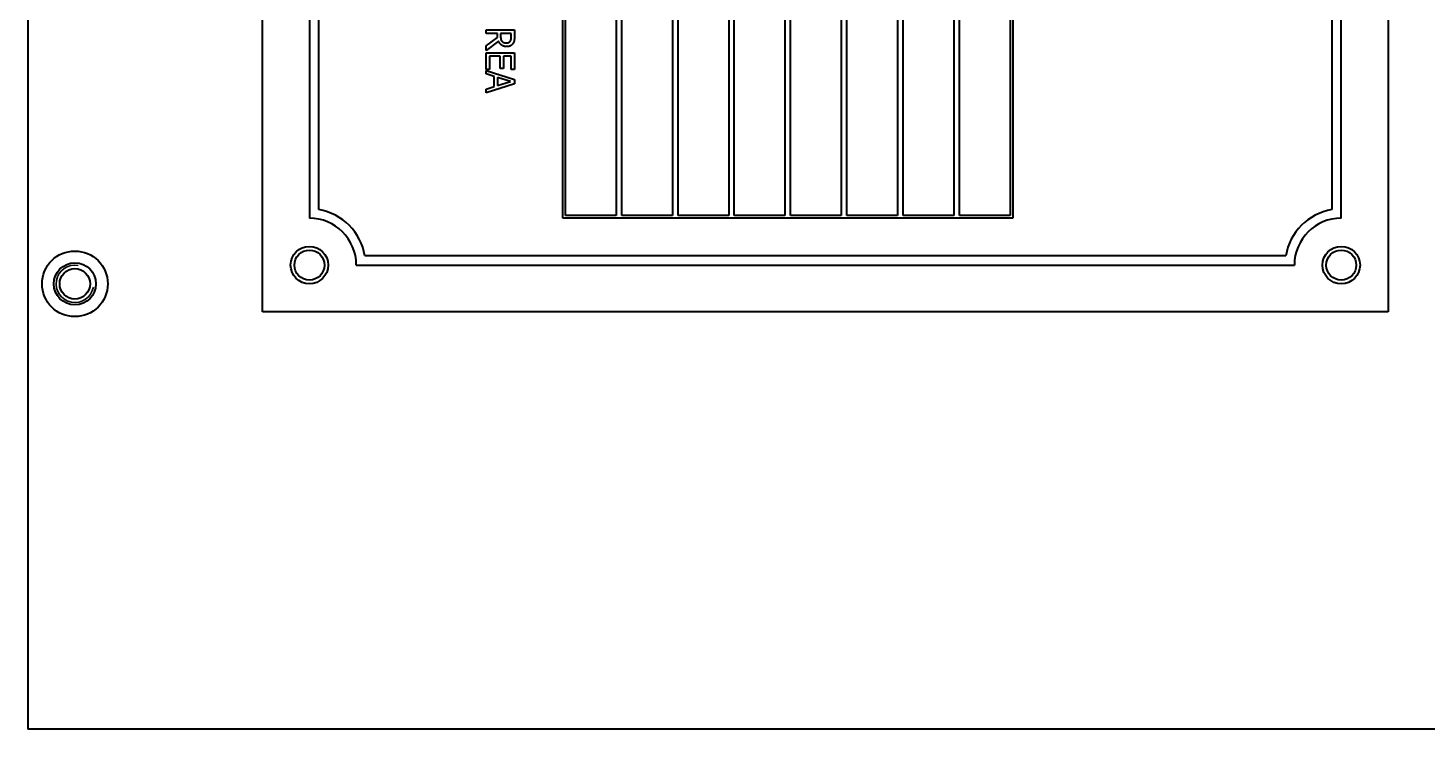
# Model space of a CAD drawing. Header units: millimetres. Extents: x 0 to 1682, y 0 to 1188.
# Drawn here: x 564.1 to 713.3, y 548.8 to 623.6 of the extents above; entities that cross this region are included whole.
import ezdxf

# ---------------------------------------------------------------- set-up
doc = ezdxf.new("R2010")
doc.units = ezdxf.units.MM
doc.header["$LTSCALE"] = 2
doc.layers.add('가시적인 것(ISO)', color=3, linetype='Continuous', lineweight=40)
doc.layers.add('가시적인 좁은 것(ISO)', color=3, linetype='Continuous', lineweight=35)

msp = doc.modelspace()

# ---------------------------------------------------------------- linework, layer by layer
at = {"layer": '가시적인 것(ISO)'}
for p, q in [((564.1219, 795.7729), (564.1219, 550.7729)), ((589.1219, 593.2729), (589.1219, 753.2729)), ((709.1219, 753.2729), (709.1219, 593.2729)), ((594.1219, 743.2729), (594.1219, 603.2729)), ((704.1219, 603.2729), (704.1219, 743.2729)), ((595.1219, 604.189), (595.1219, 742.3568)), ((703.1219, 742.3568), (703.1219, 604.189)), ((621.1219, 603.2729), (621.1219, 695.2729)), ((669.1219, 695.2729), (669.1219, 603.2729)), ((621.4219, 603.5729), (621.4219, 694.9729)), ((626.8219, 694.9729), (626.8219, 603.5729)), ((627.4219, 603.5729), (627.4219, 694.9729)), ((632.8219, 694.9729), (632.8219, 603.5729)), ((633.4219, 603.5729), (633.4219, 694.9729)), ((638.8219, 694.9729), (638.8219, 603.5729)), ((639.4219, 603.5729), (639.4219, 694.9729)), ((644.8219, 694.9729), (644.8219, 603.5729)), ((645.4219, 603.5729), (645.4219, 694.9729)), ((650.8219, 694.9729), (650.8219, 603.5729)), ((651.4219, 603.5729), (651.4219, 694.9729)), ((656.8219, 694.9729), (656.8219, 603.5729)), ((657.4219, 603.5729), (657.4219, 694.9729)), ((662.8219, 694.9729), (662.8219, 603.5729)), ((663.4219, 603.5729), (663.4219, 694.9729)), ((668.8219, 694.9729), (668.8219, 603.5729)), ((612.9804, 622.9868), (612.9804, 623.3661)), ((612.9804, 623.3661), (615.9804, 623.3661)), ((614.1741, 622.9868), (612.9804, 622.9868)), ((612.9804, 621.6521), (614.1741, 622.5541)), ((614.286, 622.1748), (612.9804, 621.161)), ((614.1741, 622.5541), (614.1741, 622.9868)), ((614.5072, 622.9868), (614.5072, 622.6538)), ((615.6352, 622.9868), (614.5072, 622.9868)), ((615.6352, 622.6124), (615.6352, 622.9868)), ((615.9804, 623.3661), (615.9804, 622.6319)), ((612.9804, 621.161), (612.9804, 621.6521)), ((612.9804, 619.1529), (612.9804, 620.935)), ((612.9804, 620.935), (615.9804, 620.935)), ((614.4488, 620.5557), (613.3354, 620.5557)), ((613.3354, 620.5557), (613.3354, 619.1529)), ((614.4488, 619.2478), (614.4488, 620.5557)), ((615.6255, 620.5557), (614.8038, 620.5557)), ((614.8038, 620.5557), (614.8038, 619.2478)), ((615.6255, 619.1529), (615.6255, 620.5557)), ((615.9804, 620.935), (615.9804, 619.1529)), ((613.3354, 619.1529), (612.9804, 619.1529)), ((612.9804, 618.6619), (612.9804, 619.046)), ((612.9804, 619.046), (615.9804, 618.0857)), ((614.8038, 619.2478), (614.4488, 619.2478)), ((615.9804, 619.1529), (615.6255, 619.1529)), ((613.8192, 618.4042), (612.9804, 618.6619)), ((615.9804, 617.6165), (612.9804, 616.6562)), ((613.8192, 617.315), (613.8192, 618.4042)), ((615.572, 617.862), (614.1595, 618.2996)), ((614.1595, 618.2996), (614.1595, 617.422)), ((614.1595, 617.422), (615.572, 617.862)), ((615.9804, 618.0857), (615.9804, 617.6165)), ((612.9804, 617.0573), (613.8192, 617.315)), ((612.9804, 616.6562), (612.9804, 617.0573)), ((669.1219, 603.2729), (621.1219, 603.2729)), ((626.8219, 603.5729), (621.4219, 603.5729)), ((632.8219, 603.5729), (627.4219, 603.5729)), ((638.8219, 603.5729), (633.4219, 603.5729)), ((644.8219, 603.5729), (639.4219, 603.5729)), ((650.8219, 603.5729), (645.4219, 603.5729)), ((656.8219, 603.5729), (651.4219, 603.5729)), ((662.8219, 603.5729), (657.4219, 603.5729)), ((668.8219, 603.5729), (663.4219, 603.5729)), ((599.1219, 598.2729), (699.1219, 598.2729)), ((698.2058, 599.2729), (600.0379, 599.2729)), ((709.1219, 593.2729), (589.1219, 593.2729)), ((564.1219, 550.7729), (564.1219, 548.7729)), ((1104.1219, 548.7729), (564.1219, 548.7729))]:
    msp.add_line(p, q, dxfattribs=at)
for centre, radius in [((569.1219, 596.2729), 3.5), ((594.1219, 598.2729), 2), ((594.1219, 598.2729), 1.6), ((704.1219, 598.2729), 2), ((704.1219, 598.2729), 1.6), ((569.1219, 596.2729), 2.25), ((569.1219, 596.2729), 1.621)]:
    msp.add_circle(centre, radius, dxfattribs=at)
for centre, radius, start, end in [((594.1219, 598.2729), 6, 9.594068, 80.405932), ((704.1219, 598.2729), 6, 99.594068, 170.405932), ((594.1219, 598.2729), 5, 0, 90), ((704.1219, 598.2729), 5, 90, 180)]:
    msp.add_arc(centre, radius, start, end, dxfattribs=at)
for points in [[(615.166, 621.5841), (614.8378, 621.5841), (614.3929, 621.9001), (614.286, 622.1748)], [(614.5072, 622.6538), (614.5072, 622.4909), (614.568, 622.2307), (614.6628, 622.1384)], [(614.6628, 622.1384), (614.7454, 622.0557), (614.9788, 621.9779), (615.1344, 621.9779)], [(615.1344, 621.9779), (615.2657, 621.9779), (615.4675, 622.0654), (615.5331, 622.1578)], [(615.5331, 622.1578), (615.589, 622.238), (615.6352, 622.452), (615.6352, 622.6124)], [(615.9804, 622.6319), (615.9804, 622.3863), (615.9245, 622.0557), (615.8224, 621.9074)], [(615.8224, 621.9074), (615.7203, 621.7591), (615.4018, 621.5841), (615.166, 621.5841)]]:
    msp.add_open_spline(points, degree=2, dxfattribs=at)
at = {"layer": '가시적인 좁은 것(ISO)'}
msp.add_arc((569.1219, 596.2729), 2, 80, 350, dxfattribs=at)

doc.saveas('drawing.dxf')
